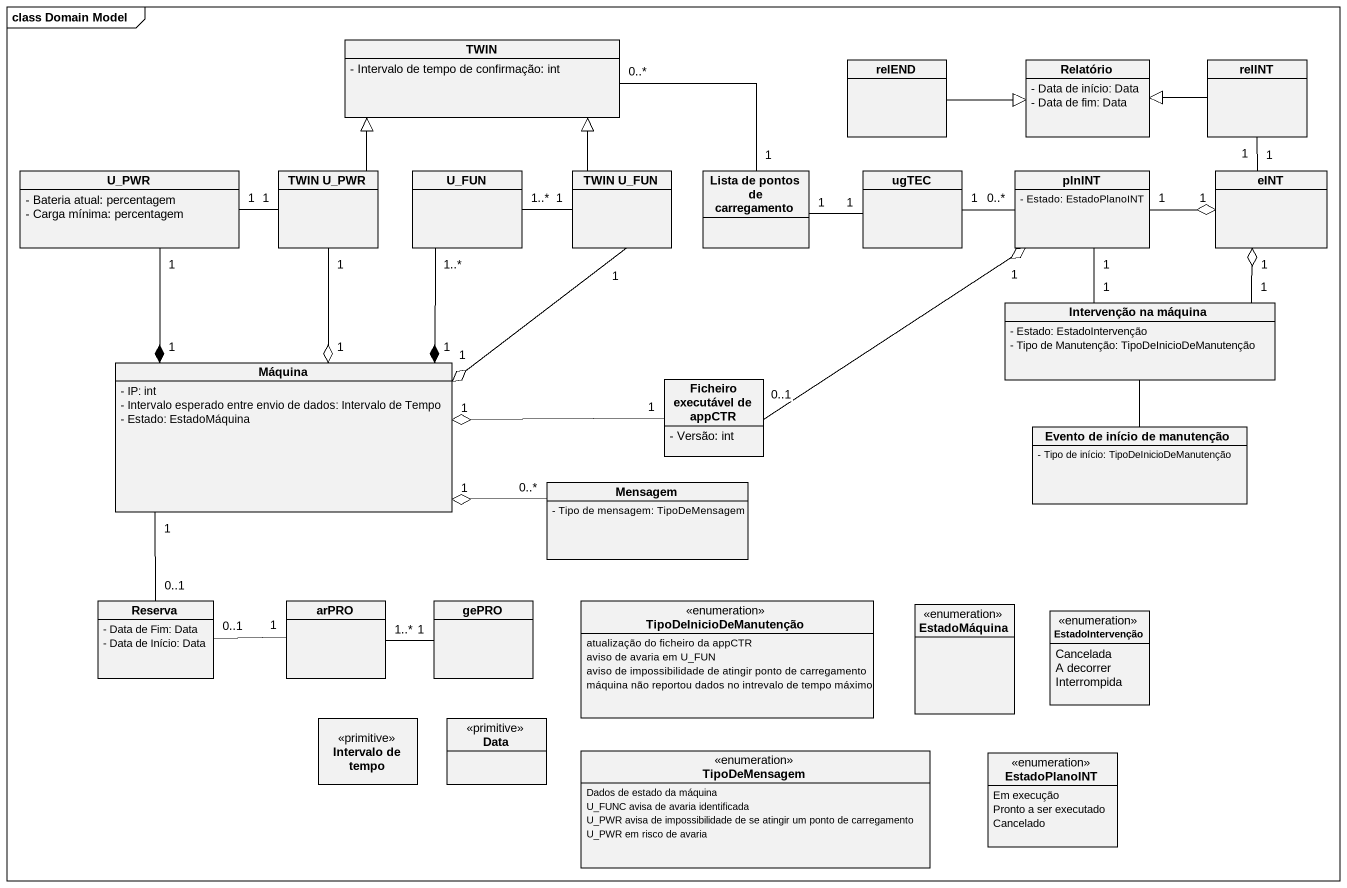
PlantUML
@startuml
mainframe class Domain Model
hide circle
hide empty members
skinparam classAttributeIconSize 0
class TWIN {
  - Intervalo de tempo de confirmação: int
}
class relEND
class Relatório {
  - Data de início: Data
  - Data de fim: Data
}
class relINT
class U_PWR {
  - Bateria atual: percentagem
  - Carga mínima: percentagem
}
class "TWIN U_PWR" as TWIN_U_PWR
class U_FUN
class "TWIN U_FUN" as TWIN_U_FUN
class "Lista de pontos de carregamento" as Lista_de_pontos_de
class ugTEC
class plnINT {
  - Estado: EstadoPlanoINT
}
class eINT
class "Intervenção na máquina" as Intervenção_na_máquina {
  - Estado: EstadoIntervenção
  - Tipo de Manutenção: TipoDeInicioDeManutenção
}
class Máquina {
  - IP: int
  - Intervalo esperado entre envio de dados: Intervalo de Tempo
  - Estado: EstadoMáquina
}
class "Ficheiro executável de appCTR" as Ficheiro_executável_de {
  - Versão: int
}
class "Evento de início de manutenção" as Evento_de_início_de {
  - Tipo de início: TipoDeInicioDeManutenção
}
class Mensagem {
  - Tipo de mensagem: TipoDeMensagem
}
class Reserva {
  - Data de Fim: Data
  - Data de Início: Data
}
class arPRO
class gePRO
enum TipoDeInicioDeManutenção {
  atualização do ficheiro da appCTR
  aviso de avaria em U_FUN
  aviso de impossibilidade de atingir ponto de carregamento
  máquina não reportou dados no intrevalo de tempo máximo
}
enum EstadoMáquina
enum EstadoIntervenção {
  Cancelada
  A decorrer
  Interrompida
}
class "Intervalo de tempo" as Intervalo_de_tempo <<primitive>>
class Data <<primitive>>
enum TipoDeMensagem {
  Dados de estado da máquina
  U_FUNC avisa de avaria identificada
  U_PWR avisa de impossibilidade de se atingir um ponto de carregamento
  U_PWR em risco de avaria
}
enum EstadoPlanoINT {
  Em execução
  Pronto a ser executado
  Cancelado
}
TWIN "0..*" -right- "1" Lista_de_pontos_de
relEND -right-|> Relatório
relINT -left-|> Relatório
U_PWR "1" --* "1" Máquina
TWIN_U_PWR -up-|> TWIN
TWIN_U_PWR "1" -left- "1" U_PWR
TWIN_U_PWR "1" --o "1" Máquina
U_FUN "1..*" --* "1" Máquina
TWIN_U_FUN -up-|> TWIN
TWIN_U_FUN "1" -left- "1..*" U_FUN
TWIN_U_FUN "1" --o "1" Máquina
ugTEC "1" -left- "1" Lista_de_pontos_de
ugTEC "1" -right- "0..*" plnINT
plnINT "1" -right-o "1" eINT
eINT "1" -up- "1" relINT
Intervenção_na_máquina "1" -up- "1" plnINT
Intervenção_na_máquina "1" -up-o "1" eINT
Ficheiro_executável_de "0..1" -right-o "1" plnINT
Ficheiro_executável_de "1" -left-o "1" Máquina
Evento_de_início_de -up- Intervenção_na_máquina
Mensagem "0..*" -left-o "1" Máquina
Reserva "0..1" -up- "1" Máquina
Reserva "0..1" -right- "1" arPRO
gePRO "1" -left- "1..*" arPRO
@enduml
